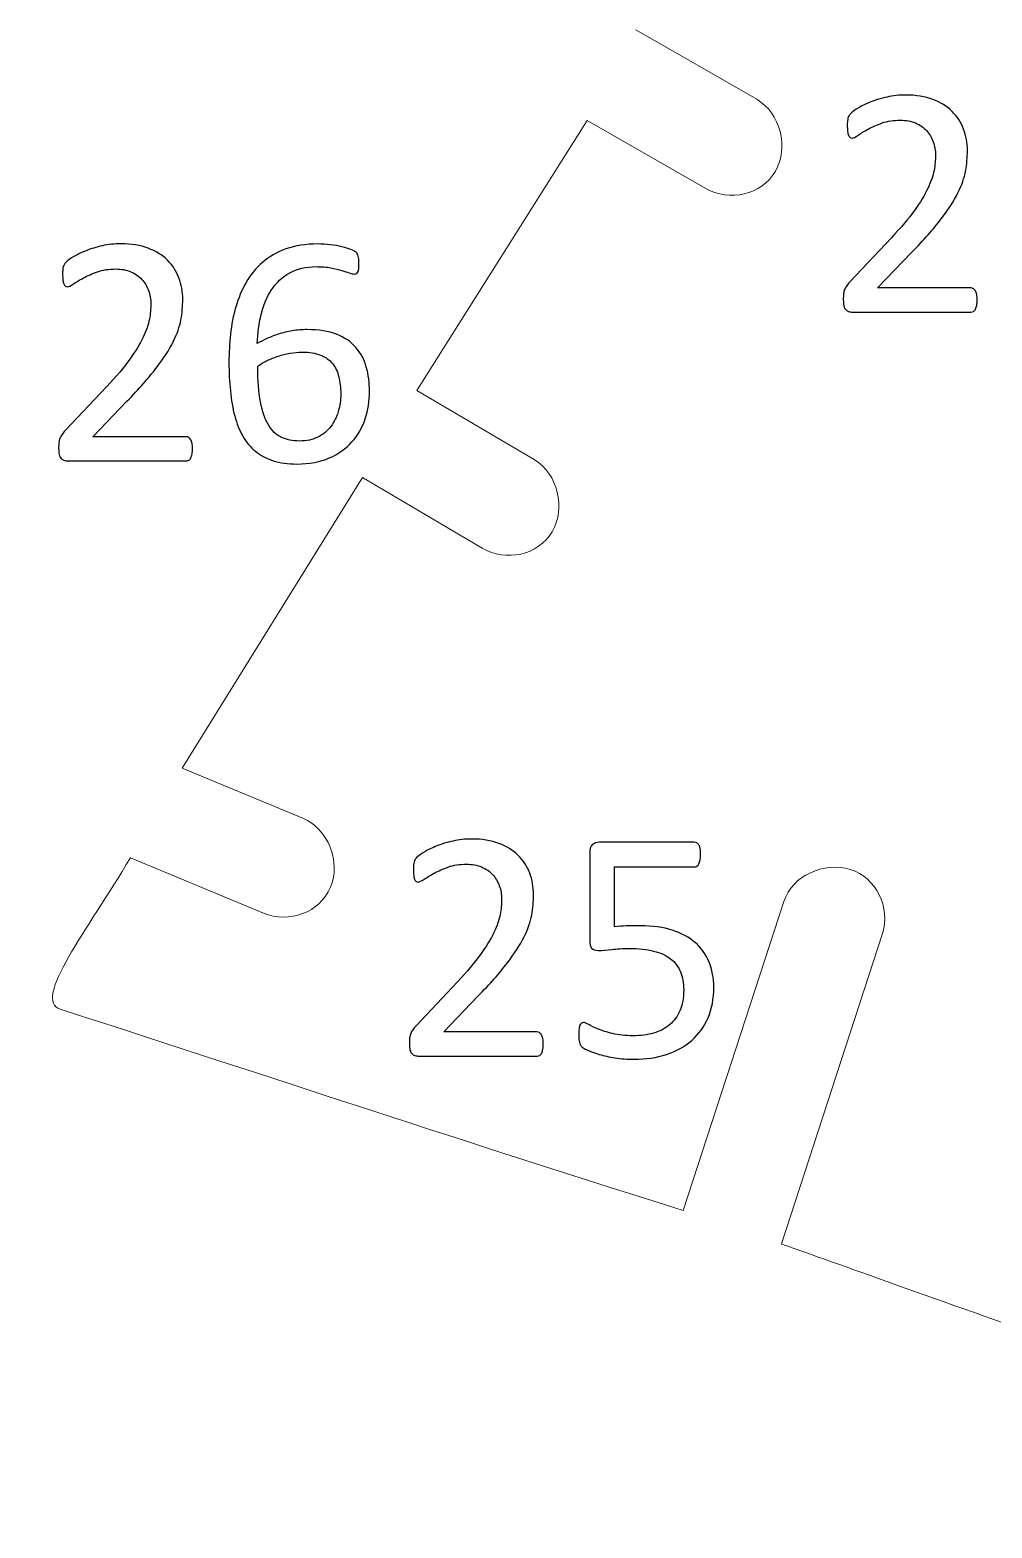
# Model space of a CAD drawing. Header units: inches. Extents: x -2.74 to 3.04, y -4.95 to 0.91.
# Drawn here: x 1.764 to 2.238, y -2.242 to -1.504 of the extents above; entities that cross this region are included whole.
import ezdxf

# ---------------------------------------------------------------- set-up
doc = ezdxf.new("R2010")
doc.units = ezdxf.units.IN
doc.header["$MEASUREMENT"] = 0
doc.layers.add('Layer 1', color=7, linetype='Continuous')

msp = doc.modelspace()

# ---------------------------------------------------------------- linework, layer by layer
at = {"layer": 'Layer 1', "color": 1, "lineweight": 9}
for points, knots in [([(1.68601, 0.52386), (1.69039, 0.52131), (1.69692, 0.51811), (1.70112, 0.51678), (1.70112, 0.51678), (1.74962, 0.50134), (1.82378, 0.53425), (1.92358, 0.6155), (1.92358, 0.6155), (2.02339, 0.69674), (2.10128, 0.72847), (2.15724, 0.71066), (2.15724, 0.71066), (2.18336, 0.70235), (2.21093, 0.65661), (2.23994, 0.57342), (2.23994, 0.57342), (2.26894, 0.49023), (2.2787, 0.43371), (2.2692, 0.40386), (2.2692, 0.40386), (2.25852, 0.37028), (2.21722, 0.35671), (2.14531, 0.36315), (2.14531, 0.36315), (1.983, 0.36958), (1.89074, 0.37017), (1.86852, 0.36491), (1.86852, 0.36491), (1.76711, 0.35608), (1.68528, 0.31843), (1.62304, 0.25194), (1.62304, 0.25194), (1.611, 0.227), (1.59285, 0.1958), (1.56861, 0.15831), (1.56861, 0.15831), (1.52179, 0.14033), (1.49483, 0.12015), (1.4877, 0.09776), (1.4877, 0.09776), (1.48058, 0.07537), (1.48707, 0.05379), (1.50717, 0.03302), (1.50717, 0.03302), (1.52728, 0.01224), (1.53554, -0.00374), (1.53198, -0.01493), (1.53198, -0.01493), (1.5213, -0.04852), (1.49752, -0.09745), (1.46063, -0.16173), (1.46063, -0.16173), (1.42375, -0.22601), (1.39937, -0.27681), (1.3875, -0.31413), (1.3875, -0.31413), (1.36851, -0.37382), (1.36152, -0.4507), (1.36653, -0.54474), (1.36653, -0.54474), (1.37154, -0.63878), (1.37345, -0.68767), (1.37226, -0.6914), (1.37226, -0.6914), (1.36752, -0.70633), (1.35065, -0.7174), (1.32164, -0.7246), (1.32164, -0.7246), (1.29264, -0.73181), (1.27517, -0.74476), (1.26924, -0.76341), (1.26924, -0.76341), (1.26212, -0.7858), (1.27306, -0.81598), (1.30206, -0.85397), (1.30206, -0.85397), (1.15994, -0.9649), (1.06278, -1.10245), (1.01055, -1.26663), (1.01055, -1.26663), (1.00699, -1.27782), (0.9938, -1.28699), (0.97098, -1.29411), (0.97098, -1.29411), (0.94818, -1.30124), (0.93262, -1.31786), (0.92431, -1.34398), (0.92431, -1.34398), (0.92075, -1.35517), (0.92435, -1.36967), (0.93513, -1.38748), (0.93513, -1.38748), (0.9459, -1.40529), (0.9495, -1.41979), (0.94594, -1.43098), (0.94594, -1.43098), (0.94594, -1.43098), (0.89634, -1.47067), (0.89634, -1.47067), (0.89634, -1.47067), (0.89023, -1.47695), (0.88154, -1.49781), (0.87027, -1.53325), (0.87027, -1.53325), (0.85899, -1.5687), (0.78619, -1.56506), (0.65186, -1.52233), (0.65186, -1.52233), (0.61828, -1.51165), (0.60446, -1.49698), (0.61039, -1.47832), (0.61039, -1.47832), (0.62514, -1.47069), (0.66619, -1.43855), (0.73351, -1.3819), (0.73351, -1.3819), (0.80084, -1.32524), (0.83569, -1.29319), (0.83806, -1.28572), (0.83806, -1.28572), (0.84163, -1.27453), (0.83585, -1.26037), (0.82076, -1.24324), (0.82076, -1.24324), (0.80567, -1.22611), (0.8005, -1.21009), (0.80524, -1.19516), (0.80524, -1.19516), (0.92972, -1.06219), (1.01629, -0.9192), (1.06495, -0.76622), (1.06495, -0.76622), (1.11041, -0.73959), (1.13372, -0.72441), (1.13491, -0.72067), (1.13491, -0.72067), (1.13966, -0.70575), (1.13321, -0.68726), (1.11557, -0.66522), (1.11557, -0.66522), (1.09793, -0.64317), (1.09148, -0.62469), (1.09624, -0.60976), (1.09624, -0.60976), (1.1393, -0.50019), (1.16084, -0.44541), (1.16084, -0.44541), (1.16084, -0.44541), (1.18695, -0.36332), (1.19674, -0.26474), (1.1902, -0.14967), (1.1902, -0.14967), (1.18366, -0.03459), (1.1792, 0.01921), (1.17683, 0.01175), (1.17683, 0.01175), (1.18039, 0.02294), (1.19231, 0.03456), (1.21257, 0.0466), (1.21257, 0.0466), (1.23284, 0.05865), (1.24475, 0.07026), (1.24831, 0.08146), (1.24831, 0.08146), (1.25899, 0.11504), (1.22889, 0.14311), (1.15799, 0.16566), (1.15799, 0.16566), (1.16223, 0.21773), (1.17504, 0.27735), (1.19639, 0.3445), (1.19639, 0.3445), (1.21894, 0.4154), (1.23391, 0.45276), (1.24129, 0.45657), (1.24129, 0.45657), (1.24867, 0.46039), (1.28407, 0.45221), (1.3475, 0.43204), (1.3475, 0.43204), (1.37735, 0.42254), (1.39821, 0.43644), (1.41008, 0.47376), (1.41008, 0.47376), (1.41365, 0.48495), (1.41123, 0.50319), (1.40283, 0.52846), (1.40283, 0.52846), (1.39443, 0.55372), (1.39261, 0.57383), (1.39736, 0.58875), (1.39736, 0.58875), (1.40329, 0.60741), (1.42063, 0.62962), (1.44938, 0.6554), (1.44938, 0.6554), (1.47812, 0.68119), (1.49996, 0.6917), (1.51489, 0.68695), (1.51489, 0.68695), (1.53208, 0.68148), (1.57708, 0.6386), (1.6479, 0.5602)], [0, 0, 0, 0, 0.019608, 0.019608, 0.019608, 0.019608, 0.039216, 0.039216, 0.039216, 0.039216, 0.058824, 0.058824, 0.058824, 0.058824, 0.078431, 0.078431, 0.078431, 0.078431, 0.098039, 0.098039, 0.098039, 0.098039, 0.117647, 0.117647, 0.117647, 0.117647, 0.137255, 0.137255, 0.137255, 0.137255, 0.156863, 0.156863, 0.156863, 0.156863, 0.176471, 0.176471, 0.176471, 0.176471, 0.196078, 0.196078, 0.196078, 0.196078, 0.215686, 0.215686, 0.215686, 0.215686, 0.235294, 0.235294, 0.235294, 0.235294, 0.254902, 0.254902, 0.254902, 0.254902, 0.27451, 0.27451, 0.27451, 0.27451, 0.294118, 0.294118, 0.294118, 0.294118, 0.313725, 0.313725, 0.313725, 0.313725, 0.333333, 0.333333, 0.333333, 0.333333, 0.352941, 0.352941, 0.352941, 0.352941, 0.372549, 0.372549, 0.372549, 0.372549, 0.392157, 0.392157, 0.392157, 0.392157, 0.411765, 0.411765, 0.411765, 0.411765, 0.431373, 0.431373, 0.431373, 0.431373, 0.45098, 0.45098, 0.45098, 0.45098, 0.470588, 0.470588, 0.470588, 0.470588, 0.490196, 0.490196, 0.490196, 0.490196, 0.509804, 0.509804, 0.509804, 0.509804, 0.529412, 0.529412, 0.529412, 0.529412, 0.54902, 0.54902, 0.54902, 0.54902, 0.568627, 0.568627, 0.568627, 0.568627, 0.588235, 0.588235, 0.588235, 0.588235, 0.607843, 0.607843, 0.607843, 0.607843, 0.627451, 0.627451, 0.627451, 0.627451, 0.647059, 0.647059, 0.647059, 0.647059, 0.666667, 0.666667, 0.666667, 0.666667, 0.686275, 0.686275, 0.686275, 0.686275, 0.705882, 0.705882, 0.705882, 0.705882, 0.72549, 0.72549, 0.72549, 0.72549, 0.745098, 0.745098, 0.745098, 0.745098, 0.764706, 0.764706, 0.764706, 0.764706, 0.784314, 0.784314, 0.784314, 0.784314, 0.803922, 0.803922, 0.803922, 0.803922, 0.823529, 0.823529, 0.823529, 0.823529, 0.843137, 0.843137, 0.843137, 0.843137, 0.862745, 0.862745, 0.862745, 0.862745, 0.882353, 0.882353, 0.882353, 0.882353, 0.901961, 0.901961, 0.901961, 0.901961, 0.921569, 0.921569, 0.921569, 0.921569, 0.941176, 0.941176, 0.941176, 0.941176, 0.960784, 0.960784, 0.960784, 0.960784, 0.980392, 0.980392, 0.980392, 0.980392, 1, 1, 1, 1]), ([(2.03816, -1.54868), (2.03816, -1.54868), (2.09657, -1.58211), (2.09657, -1.58211), (2.09657, -1.58211), (2.10823, -1.58887), (2.12408, -1.58539), (2.13084, -1.57372), (2.13084, -1.57372), (2.13759, -1.56205), (2.13332, -1.545), (2.12165, -1.53825), (2.12165, -1.53825), (2.12165, -1.53825), (2.06205, -1.50413), (2.06205, -1.50413)], [0, 0, 0, 0, 0.25, 0.25, 0.25, 0.25, 0.5, 0.5, 0.5, 0.5, 0.75, 0.75, 0.75, 0.75, 1, 1, 1, 1]), ([(1.92748, -1.72441), (1.92748, -1.72441), (1.98652, -1.75919), (1.98652, -1.75919), (1.98652, -1.75919), (1.99811, -1.76609), (2.014, -1.7628), (2.0209, -1.75121), (2.0209, -1.75121), (2.0278, -1.73963), (2.02372, -1.72253), (2.01214, -1.71563), (2.01214, -1.71563), (2.01214, -1.71563), (1.95435, -1.68159), (1.95435, -1.68159)], [0, 0, 0, 0, 0.25, 0.25, 0.25, 0.25, 0.5, 0.5, 0.5, 0.5, 0.75, 0.75, 0.75, 0.75, 1, 1, 1, 1]), ([(2.13382, -2.10181), (2.13382, -2.10181), (2.1927, -2.12273), (2.24257, -2.14051), (2.24257, -2.14051), (2.29994, -2.16096), (2.33451, -2.18357), (2.34625, -2.20833), (2.34625, -2.20833), (2.35297, -2.22248), (2.35824, -2.24274), (2.36207, -2.26909), (2.36207, -2.26909), (2.3659, -2.29544), (2.37033, -2.31393), (2.37537, -2.32454), (2.37537, -2.32454), (2.39215, -2.35991), (2.41469, -2.37089), (2.443, -2.35746), (2.443, -2.35746), (2.45715, -2.35074), (2.46822, -2.32383), (2.47619, -2.2767), (2.47619, -2.2767), (2.48622, -2.21561), (2.49216, -2.18246), (2.49402, -2.17724), (2.49402, -2.17724), (2.54296, -2.09769), (2.59189, -2.01814), (2.64083, -1.93858), (2.64083, -1.93858), (2.7134, -1.81748), (2.74306, -1.73841), (2.72982, -1.70135)], [0, 0, 0, 0, 0.111111, 0.111111, 0.111111, 0.111111, 0.222222, 0.222222, 0.222222, 0.222222, 0.333333, 0.333333, 0.333333, 0.333333, 0.444444, 0.444444, 0.444444, 0.444444, 0.555556, 0.555556, 0.555556, 0.555556, 0.666667, 0.666667, 0.666667, 0.666667, 0.777778, 0.777778, 0.777778, 0.777778, 0.888889, 0.888889, 0.888889, 0.888889, 1, 1, 1, 1]), ([(1.81321, -1.91172), (1.81321, -1.91172), (1.87884, -1.93891), (1.87884, -1.93891), (1.87884, -1.93891), (1.89128, -1.94413), (1.90655, -1.93866), (1.91178, -1.92623), (1.91178, -1.92623), (1.91699, -1.9138), (1.91059, -1.89743), (1.89815, -1.89221), (1.89815, -1.89221), (1.89815, -1.89221), (1.8388, -1.86763), (1.8388, -1.86763)], [0, 0, 0, 0, 0.25, 0.25, 0.25, 0.25, 0.5, 0.5, 0.5, 0.5, 0.75, 0.75, 0.75, 0.75, 1, 1, 1, 1]), ([(1.81321, -1.91172), (1.79215, -1.94722), (1.76458, -1.98174), (1.77872, -1.98629), (1.77872, -1.98629), (1.89638, -2.02416), (1.95041, -2.04264), (2.08552, -2.08541)], [0, 0, 0, 0, 0.5, 0.5, 0.5, 0.5, 1, 1, 1, 1]), ([(2.13381, -2.10181), (2.13381, -2.10181), (2.18357, -1.94901), (2.18357, -1.94901), (2.18357, -1.94901), (2.18756, -1.93613), (2.18063, -1.92145), (2.16775, -1.91747), (2.16775, -1.91747), (2.15487, -1.91348), (2.13906, -1.92033), (2.13507, -1.93321), (2.13507, -1.93321), (2.13507, -1.93321), (2.08552, -2.08541), (2.08552, -2.08541)], [0, 0, 0, 0, 0.25, 0.25, 0.25, 0.25, 0.5, 0.5, 0.5, 0.5, 0.75, 0.75, 0.75, 0.75, 1, 1, 1, 1])]:
    msp.add_open_spline(points, degree=3, knots=knots, dxfattribs=at)
at = {"layer": 'Layer 1'}
for points, knots in [([(2.23022, -1.637), (2.23022, -1.63798), (2.23017, -1.63887), (2.23003, -1.63961), (2.23003, -1.63961), (2.22989, -1.64037), (2.22969, -1.641), (2.22944, -1.64153), (2.22944, -1.64153), (2.22919, -1.64203), (2.22889, -1.64242), (2.22847, -1.64267), (2.22847, -1.64267), (2.22806, -1.64292), (2.22761, -1.64303), (2.22714, -1.64303), (2.22714, -1.64303), (2.22714, -1.64303), (2.16894, -1.64303), (2.16894, -1.64303), (2.16894, -1.64303), (2.16819, -1.64303), (2.16753, -1.64295), (2.16694, -1.64275), (2.16694, -1.64275), (2.16639, -1.64256), (2.16589, -1.64225), (2.16547, -1.64181), (2.16547, -1.64181), (2.16508, -1.64137), (2.16478, -1.64075), (2.16458, -1.63995), (2.16458, -1.63995), (2.16439, -1.63911), (2.16431, -1.63811), (2.16431, -1.63692), (2.16431, -1.63692), (2.16431, -1.63584), (2.16433, -1.63489), (2.16442, -1.63409), (2.16442, -1.63409), (2.1645, -1.63325), (2.16469, -1.63256), (2.16494, -1.63192), (2.16494, -1.63192), (2.16522, -1.63131), (2.16556, -1.63067), (2.16597, -1.63006), (2.16597, -1.63006), (2.16639, -1.62942), (2.16692, -1.62875), (2.16756, -1.62806), (2.16756, -1.62806), (2.16756, -1.62806), (2.188, -1.60642), (2.188, -1.60642), (2.188, -1.60642), (2.19269, -1.60142), (2.1965, -1.59695), (2.19933, -1.59298), (2.19933, -1.59298), (2.20219, -1.58903), (2.20439, -1.58542), (2.20594, -1.58217), (2.20594, -1.58217), (2.20747, -1.57889), (2.2085, -1.57595), (2.20897, -1.57328), (2.20897, -1.57328), (2.20947, -1.57064), (2.20972, -1.56814), (2.20972, -1.56581), (2.20972, -1.56581), (2.20972, -1.56348), (2.20933, -1.56126), (2.20858, -1.55917), (2.20858, -1.55917), (2.2078, -1.55709), (2.20672, -1.55526), (2.20528, -1.55367), (2.20528, -1.55367), (2.20383, -1.55211), (2.20203, -1.55087), (2.19986, -1.54992), (2.19986, -1.54992), (2.19769, -1.549), (2.19519, -1.54856), (2.19239, -1.54856), (2.19239, -1.54856), (2.18908, -1.54856), (2.18611, -1.549), (2.18347, -1.54992), (2.18347, -1.54992), (2.18083, -1.55087), (2.17853, -1.55187), (2.17656, -1.55295), (2.17656, -1.55295), (2.17458, -1.55403), (2.17292, -1.55503), (2.17158, -1.55595), (2.17158, -1.55595), (2.17025, -1.55687), (2.16928, -1.55734), (2.16861, -1.55734), (2.16861, -1.55734), (2.16825, -1.55734), (2.16789, -1.55723), (2.16761, -1.557), (2.16761, -1.557), (2.16731, -1.55678), (2.16706, -1.55645), (2.16686, -1.55595), (2.16686, -1.55595), (2.16667, -1.55548), (2.16653, -1.55481), (2.16642, -1.554), (2.16642, -1.554), (2.16631, -1.5532), (2.16625, -1.5522), (2.16625, -1.55106), (2.16625, -1.55106), (2.16625, -1.55026), (2.16628, -1.54956), (2.16633, -1.54895), (2.16633, -1.54895), (2.16639, -1.54837), (2.1665, -1.54784), (2.16661, -1.54742), (2.16661, -1.54742), (2.16675, -1.54698), (2.16694, -1.54656), (2.16717, -1.5462), (2.16717, -1.5462), (2.16736, -1.54581), (2.16781, -1.54534), (2.16844, -1.54476), (2.16844, -1.54476), (2.16911, -1.5442), (2.17022, -1.54342), (2.17183, -1.54245), (2.17183, -1.54245), (2.17344, -1.54148), (2.17544, -1.5405), (2.17786, -1.53956), (2.17786, -1.53956), (2.18028, -1.53861), (2.18292, -1.53781), (2.18583, -1.53714), (2.18583, -1.53714), (2.18872, -1.5365), (2.19178, -1.53617), (2.19497, -1.53617), (2.19497, -1.53617), (2.20008, -1.53617), (2.20456, -1.53689), (2.20836, -1.53834), (2.20836, -1.53834), (2.21219, -1.53978), (2.21536, -1.54176), (2.21789, -1.54423), (2.21789, -1.54423), (2.22042, -1.54673), (2.2223, -1.54964), (2.22356, -1.55295), (2.22356, -1.55295), (2.2248, -1.55626), (2.22542, -1.55978), (2.22542, -1.56353), (2.22542, -1.56353), (2.22542, -1.56689), (2.22511, -1.57023), (2.22453, -1.57359), (2.22453, -1.57359), (2.22392, -1.57692), (2.22267, -1.58053), (2.22075, -1.58439), (2.22075, -1.58439), (2.2188, -1.58828), (2.21603, -1.59259), (2.21239, -1.59734), (2.21239, -1.59734), (2.20878, -1.60209), (2.20394, -1.60756), (2.19792, -1.61372), (2.19792, -1.61372), (2.19792, -1.61372), (2.18122, -1.63114), (2.18122, -1.63114), (2.18122, -1.63114), (2.18122, -1.63114), (2.22706, -1.63114), (2.22706, -1.63114), (2.22706, -1.63114), (2.22747, -1.63114), (2.22792, -1.63128), (2.2283, -1.6315), (2.2283, -1.6315), (2.22872, -1.63175), (2.22908, -1.63211), (2.22936, -1.63261), (2.22936, -1.63261), (2.22967, -1.63311), (2.22989, -1.63372), (2.23003, -1.63445), (2.23003, -1.63445), (2.23017, -1.63517), (2.23022, -1.63603), (2.23022, -1.637)], [0, 0, 0, 0, 0.019231, 0.019231, 0.019231, 0.019231, 0.038462, 0.038462, 0.038462, 0.038462, 0.057692, 0.057692, 0.057692, 0.057692, 0.076923, 0.076923, 0.076923, 0.076923, 0.096154, 0.096154, 0.096154, 0.096154, 0.115385, 0.115385, 0.115385, 0.115385, 0.134615, 0.134615, 0.134615, 0.134615, 0.153846, 0.153846, 0.153846, 0.153846, 0.173077, 0.173077, 0.173077, 0.173077, 0.192308, 0.192308, 0.192308, 0.192308, 0.211538, 0.211538, 0.211538, 0.211538, 0.230769, 0.230769, 0.230769, 0.230769, 0.25, 0.25, 0.25, 0.25, 0.269231, 0.269231, 0.269231, 0.269231, 0.288462, 0.288462, 0.288462, 0.288462, 0.307692, 0.307692, 0.307692, 0.307692, 0.326923, 0.326923, 0.326923, 0.326923, 0.346154, 0.346154, 0.346154, 0.346154, 0.365385, 0.365385, 0.365385, 0.365385, 0.384615, 0.384615, 0.384615, 0.384615, 0.403846, 0.403846, 0.403846, 0.403846, 0.423077, 0.423077, 0.423077, 0.423077, 0.442308, 0.442308, 0.442308, 0.442308, 0.461538, 0.461538, 0.461538, 0.461538, 0.480769, 0.480769, 0.480769, 0.480769, 0.5, 0.5, 0.5, 0.5, 0.519231, 0.519231, 0.519231, 0.519231, 0.538462, 0.538462, 0.538462, 0.538462, 0.557692, 0.557692, 0.557692, 0.557692, 0.576923, 0.576923, 0.576923, 0.576923, 0.596154, 0.596154, 0.596154, 0.596154, 0.615385, 0.615385, 0.615385, 0.615385, 0.634615, 0.634615, 0.634615, 0.634615, 0.653846, 0.653846, 0.653846, 0.653846, 0.673077, 0.673077, 0.673077, 0.673077, 0.692308, 0.692308, 0.692308, 0.692308, 0.711538, 0.711538, 0.711538, 0.711538, 0.730769, 0.730769, 0.730769, 0.730769, 0.75, 0.75, 0.75, 0.75, 0.769231, 0.769231, 0.769231, 0.769231, 0.788462, 0.788462, 0.788462, 0.788462, 0.807692, 0.807692, 0.807692, 0.807692, 0.826923, 0.826923, 0.826923, 0.826923, 0.846154, 0.846154, 0.846154, 0.846154, 0.865385, 0.865385, 0.865385, 0.865385, 0.884615, 0.884615, 0.884615, 0.884615, 0.903846, 0.903846, 0.903846, 0.903846, 0.923077, 0.923077, 0.923077, 0.923077, 0.942308, 0.942308, 0.942308, 0.942308, 0.961538, 0.961538, 0.961538, 0.961538, 0.980769, 0.980769, 0.980769, 0.980769, 1, 1, 1, 1]), ([(1.8438, -1.71024), (1.8438, -1.71121), (1.84374, -1.7121), (1.84361, -1.71285), (1.84361, -1.71285), (1.84347, -1.7136), (1.84327, -1.71424), (1.84302, -1.71477), (1.84302, -1.71477), (1.84277, -1.71527), (1.84247, -1.71566), (1.84205, -1.71591), (1.84205, -1.71591), (1.84163, -1.71616), (1.84119, -1.71627), (1.84072, -1.71627), (1.84072, -1.71627), (1.84072, -1.71627), (1.78252, -1.71627), (1.78252, -1.71627), (1.78252, -1.71627), (1.78177, -1.71627), (1.78111, -1.71619), (1.78052, -1.71599), (1.78052, -1.71599), (1.77997, -1.7158), (1.77947, -1.71549), (1.77905, -1.71505), (1.77905, -1.71505), (1.77866, -1.7146), (1.77835, -1.71399), (1.77816, -1.71319), (1.77816, -1.71319), (1.77797, -1.71235), (1.77789, -1.71135), (1.77789, -1.71016), (1.77789, -1.71016), (1.77789, -1.70907), (1.77791, -1.70813), (1.778, -1.70732), (1.778, -1.70732), (1.77808, -1.70649), (1.77827, -1.7058), (1.77852, -1.70516), (1.77852, -1.70516), (1.7788, -1.70455), (1.77913, -1.70391), (1.77955, -1.7033), (1.77955, -1.7033), (1.77997, -1.70266), (1.7805, -1.70199), (1.78113, -1.7013), (1.78113, -1.7013), (1.78113, -1.7013), (1.80158, -1.67966), (1.80158, -1.67966), (1.80158, -1.67966), (1.80627, -1.67466), (1.81008, -1.67019), (1.81291, -1.66621), (1.81291, -1.66621), (1.81577, -1.66227), (1.81797, -1.65866), (1.81952, -1.65541), (1.81952, -1.65541), (1.82105, -1.65213), (1.82208, -1.64919), (1.82255, -1.64652), (1.82255, -1.64652), (1.82305, -1.64388), (1.8233, -1.64138), (1.8233, -1.63905), (1.8233, -1.63905), (1.8233, -1.63671), (1.82291, -1.63449), (1.82216, -1.63241), (1.82216, -1.63241), (1.82138, -1.63032), (1.8203, -1.62849), (1.81885, -1.62691), (1.81885, -1.62691), (1.81741, -1.62535), (1.81561, -1.6241), (1.81344, -1.62316), (1.81344, -1.62316), (1.81127, -1.62224), (1.80877, -1.6218), (1.80597, -1.6218), (1.80597, -1.6218), (1.80266, -1.6218), (1.79969, -1.62224), (1.79705, -1.62316), (1.79705, -1.62316), (1.79441, -1.6241), (1.79211, -1.6251), (1.79013, -1.62619), (1.79013, -1.62619), (1.78816, -1.62727), (1.7865, -1.62827), (1.78516, -1.62919), (1.78516, -1.62919), (1.78383, -1.6301), (1.78285, -1.63057), (1.78219, -1.63057), (1.78219, -1.63057), (1.78183, -1.63057), (1.78147, -1.63046), (1.78119, -1.63024), (1.78119, -1.63024), (1.78089, -1.63002), (1.78063, -1.62969), (1.78044, -1.62919), (1.78044, -1.62919), (1.78024, -1.62871), (1.78011, -1.62805), (1.78, -1.62724), (1.78, -1.62724), (1.77989, -1.62644), (1.77983, -1.62544), (1.77983, -1.6243), (1.77983, -1.6243), (1.77983, -1.62349), (1.77985, -1.6228), (1.77991, -1.62219), (1.77991, -1.62219), (1.77997, -1.6216), (1.78008, -1.62107), (1.78019, -1.62066), (1.78019, -1.62066), (1.78033, -1.62021), (1.78052, -1.6198), (1.78074, -1.61944), (1.78074, -1.61944), (1.78094, -1.61905), (1.78139, -1.61857), (1.78202, -1.61799), (1.78202, -1.61799), (1.78269, -1.61744), (1.7838, -1.61666), (1.78541, -1.61569), (1.78541, -1.61569), (1.78702, -1.61471), (1.78902, -1.61374), (1.79144, -1.6128), (1.79144, -1.6128), (1.79385, -1.61185), (1.7965, -1.61105), (1.79941, -1.61038), (1.79941, -1.61038), (1.8023, -1.60974), (1.80535, -1.60941), (1.80855, -1.60941), (1.80855, -1.60941), (1.81366, -1.60941), (1.81813, -1.61013), (1.82194, -1.61157), (1.82194, -1.61157), (1.82577, -1.61302), (1.82894, -1.61499), (1.83147, -1.61746), (1.83147, -1.61746), (1.834, -1.61996), (1.83588, -1.62288), (1.83713, -1.62619), (1.83713, -1.62619), (1.83838, -1.62949), (1.839, -1.63302), (1.839, -1.63677), (1.839, -1.63677), (1.839, -1.64013), (1.83869, -1.64346), (1.83811, -1.64682), (1.83811, -1.64682), (1.8375, -1.65016), (1.83624, -1.65377), (1.83433, -1.65763), (1.83433, -1.65763), (1.83238, -1.66152), (1.82961, -1.66582), (1.82597, -1.67057), (1.82597, -1.67057), (1.82235, -1.67532), (1.81752, -1.6808), (1.8115, -1.68696), (1.8115, -1.68696), (1.8115, -1.68696), (1.7948, -1.70438), (1.7948, -1.70438), (1.7948, -1.70438), (1.7948, -1.70438), (1.84063, -1.70438), (1.84063, -1.70438), (1.84063, -1.70438), (1.84105, -1.70438), (1.8415, -1.70452), (1.84188, -1.70474), (1.84188, -1.70474), (1.8423, -1.70499), (1.84266, -1.70535), (1.84294, -1.70585), (1.84294, -1.70585), (1.84324, -1.70635), (1.84347, -1.70696), (1.84361, -1.70769), (1.84361, -1.70769), (1.84374, -1.70841), (1.8438, -1.70927), (1.8438, -1.71024)], [0, 0, 0, 0, 0.019231, 0.019231, 0.019231, 0.019231, 0.038462, 0.038462, 0.038462, 0.038462, 0.057692, 0.057692, 0.057692, 0.057692, 0.076923, 0.076923, 0.076923, 0.076923, 0.096154, 0.096154, 0.096154, 0.096154, 0.115385, 0.115385, 0.115385, 0.115385, 0.134615, 0.134615, 0.134615, 0.134615, 0.153846, 0.153846, 0.153846, 0.153846, 0.173077, 0.173077, 0.173077, 0.173077, 0.192308, 0.192308, 0.192308, 0.192308, 0.211538, 0.211538, 0.211538, 0.211538, 0.230769, 0.230769, 0.230769, 0.230769, 0.25, 0.25, 0.25, 0.25, 0.269231, 0.269231, 0.269231, 0.269231, 0.288462, 0.288462, 0.288462, 0.288462, 0.307692, 0.307692, 0.307692, 0.307692, 0.326923, 0.326923, 0.326923, 0.326923, 0.346154, 0.346154, 0.346154, 0.346154, 0.365385, 0.365385, 0.365385, 0.365385, 0.384615, 0.384615, 0.384615, 0.384615, 0.403846, 0.403846, 0.403846, 0.403846, 0.423077, 0.423077, 0.423077, 0.423077, 0.442308, 0.442308, 0.442308, 0.442308, 0.461538, 0.461538, 0.461538, 0.461538, 0.480769, 0.480769, 0.480769, 0.480769, 0.5, 0.5, 0.5, 0.5, 0.519231, 0.519231, 0.519231, 0.519231, 0.538462, 0.538462, 0.538462, 0.538462, 0.557692, 0.557692, 0.557692, 0.557692, 0.576923, 0.576923, 0.576923, 0.576923, 0.596154, 0.596154, 0.596154, 0.596154, 0.615385, 0.615385, 0.615385, 0.615385, 0.634615, 0.634615, 0.634615, 0.634615, 0.653846, 0.653846, 0.653846, 0.653846, 0.673077, 0.673077, 0.673077, 0.673077, 0.692308, 0.692308, 0.692308, 0.692308, 0.711538, 0.711538, 0.711538, 0.711538, 0.730769, 0.730769, 0.730769, 0.730769, 0.75, 0.75, 0.75, 0.75, 0.769231, 0.769231, 0.769231, 0.769231, 0.788462, 0.788462, 0.788462, 0.788462, 0.807692, 0.807692, 0.807692, 0.807692, 0.826923, 0.826923, 0.826923, 0.826923, 0.846154, 0.846154, 0.846154, 0.846154, 0.865385, 0.865385, 0.865385, 0.865385, 0.884615, 0.884615, 0.884615, 0.884615, 0.903846, 0.903846, 0.903846, 0.903846, 0.923077, 0.923077, 0.923077, 0.923077, 0.942308, 0.942308, 0.942308, 0.942308, 0.961538, 0.961538, 0.961538, 0.961538, 0.980769, 0.980769, 0.980769, 0.980769, 1, 1, 1, 1]), ([(1.93097, -1.68216), (1.93097, -1.68677), (1.93024, -1.69124), (1.92885, -1.69555), (1.92885, -1.69555), (1.92744, -1.69988), (1.92527, -1.70366), (1.92233, -1.70696), (1.92233, -1.70696), (1.91941, -1.71024), (1.91569, -1.71285), (1.91119, -1.71485), (1.91119, -1.71485), (1.90669, -1.71682), (1.90135, -1.71782), (1.89524, -1.71782), (1.89524, -1.71782), (1.89083, -1.71782), (1.88697, -1.71727), (1.88361, -1.71619), (1.88361, -1.71619), (1.88024, -1.7151), (1.8773, -1.71355), (1.8748, -1.71155), (1.8748, -1.71155), (1.8723, -1.70955), (1.87024, -1.70707), (1.86858, -1.70413), (1.86858, -1.70413), (1.86694, -1.70121), (1.86561, -1.69788), (1.86461, -1.69413), (1.86461, -1.69413), (1.86358, -1.69038), (1.86289, -1.6863), (1.86244, -1.68185), (1.86244, -1.68185), (1.862, -1.67741), (1.86177, -1.67263), (1.86177, -1.66752), (1.86177, -1.66752), (1.86177, -1.66302), (1.86202, -1.65846), (1.86252, -1.65385), (1.86252, -1.65385), (1.863, -1.64924), (1.86389, -1.6448), (1.86513, -1.64049), (1.86513, -1.64049), (1.86639, -1.63621), (1.86808, -1.63219), (1.87022, -1.62841), (1.87022, -1.62841), (1.87236, -1.62466), (1.87505, -1.62135), (1.87827, -1.61857), (1.87827, -1.61857), (1.8815, -1.61577), (1.88535, -1.61357), (1.88985, -1.61194), (1.88985, -1.61194), (1.89435, -1.61032), (1.89961, -1.60949), (1.90558, -1.60949), (1.90558, -1.60949), (1.90758, -1.60949), (1.90961, -1.60963), (1.91166, -1.60985), (1.91166, -1.60985), (1.91374, -1.6101), (1.91563, -1.61044), (1.91735, -1.61085), (1.91735, -1.61085), (1.91911, -1.61124), (1.92058, -1.61169), (1.92177, -1.61219), (1.92177, -1.61219), (1.92297, -1.61269), (1.92374, -1.61307), (1.92413, -1.61335), (1.92413, -1.61335), (1.9245, -1.61366), (1.9248, -1.61399), (1.92497, -1.61435), (1.92497, -1.61435), (1.92516, -1.61469), (1.92533, -1.61507), (1.92544, -1.61549), (1.92544, -1.61549), (1.92552, -1.61588), (1.92561, -1.61635), (1.92566, -1.61685), (1.92566, -1.61685), (1.92572, -1.61738), (1.92574, -1.61802), (1.92574, -1.61877), (1.92574, -1.61877), (1.92574, -1.61974), (1.92574, -1.6206), (1.92572, -1.6213), (1.92572, -1.6213), (1.92569, -1.62199), (1.92558, -1.62257), (1.92538, -1.62302), (1.92538, -1.62302), (1.92519, -1.62344), (1.92494, -1.62377), (1.92466, -1.62399), (1.92466, -1.62399), (1.92435, -1.62421), (1.92397, -1.6243), (1.92347, -1.6243), (1.92347, -1.6243), (1.92288, -1.6243), (1.92205, -1.62413), (1.92102, -1.62374), (1.92102, -1.62374), (1.92, -1.62335), (1.91874, -1.62294), (1.9173, -1.62249), (1.9173, -1.62249), (1.91583, -1.62202), (1.91405, -1.6216), (1.91197, -1.62121), (1.91197, -1.62121), (1.90985, -1.62082), (1.90744, -1.62066), (1.90466, -1.62066), (1.90466, -1.62066), (1.89963, -1.62066), (1.8953, -1.62169), (1.89166, -1.62374), (1.89166, -1.62374), (1.88802, -1.6258), (1.88505, -1.62857), (1.88274, -1.63205), (1.88274, -1.63205), (1.88044, -1.63552), (1.87872, -1.63955), (1.87761, -1.64413), (1.87761, -1.64413), (1.8765, -1.64871), (1.87586, -1.65349), (1.87569, -1.65849), (1.87569, -1.65849), (1.87711, -1.65769), (1.87869, -1.65685), (1.88047, -1.65605), (1.88047, -1.65605), (1.88222, -1.65524), (1.88416, -1.65449), (1.88624, -1.65385), (1.88624, -1.65385), (1.88833, -1.65319), (1.89055, -1.65266), (1.89289, -1.65227), (1.89289, -1.65227), (1.89522, -1.65185), (1.89769, -1.65166), (1.90035, -1.65166), (1.90035, -1.65166), (1.90605, -1.65166), (1.91085, -1.65243), (1.91477, -1.65396), (1.91477, -1.65396), (1.91866, -1.65552), (1.92183, -1.65766), (1.92424, -1.66041), (1.92424, -1.66041), (1.92666, -1.66313), (1.92838, -1.66638), (1.92941, -1.67007), (1.92941, -1.67007), (1.93044, -1.6738), (1.93097, -1.67782), (1.93097, -1.68216)], [0, 0, 0, 0, 0.022727, 0.022727, 0.022727, 0.022727, 0.045455, 0.045455, 0.045455, 0.045455, 0.068182, 0.068182, 0.068182, 0.068182, 0.090909, 0.090909, 0.090909, 0.090909, 0.113636, 0.113636, 0.113636, 0.113636, 0.136364, 0.136364, 0.136364, 0.136364, 0.159091, 0.159091, 0.159091, 0.159091, 0.181818, 0.181818, 0.181818, 0.181818, 0.204545, 0.204545, 0.204545, 0.204545, 0.227273, 0.227273, 0.227273, 0.227273, 0.25, 0.25, 0.25, 0.25, 0.272727, 0.272727, 0.272727, 0.272727, 0.295455, 0.295455, 0.295455, 0.295455, 0.318182, 0.318182, 0.318182, 0.318182, 0.340909, 0.340909, 0.340909, 0.340909, 0.363636, 0.363636, 0.363636, 0.363636, 0.386364, 0.386364, 0.386364, 0.386364, 0.409091, 0.409091, 0.409091, 0.409091, 0.431818, 0.431818, 0.431818, 0.431818, 0.454545, 0.454545, 0.454545, 0.454545, 0.477273, 0.477273, 0.477273, 0.477273, 0.5, 0.5, 0.5, 0.5, 0.522727, 0.522727, 0.522727, 0.522727, 0.545455, 0.545455, 0.545455, 0.545455, 0.568182, 0.568182, 0.568182, 0.568182, 0.590909, 0.590909, 0.590909, 0.590909, 0.613636, 0.613636, 0.613636, 0.613636, 0.636364, 0.636364, 0.636364, 0.636364, 0.659091, 0.659091, 0.659091, 0.659091, 0.681818, 0.681818, 0.681818, 0.681818, 0.704545, 0.704545, 0.704545, 0.704545, 0.727273, 0.727273, 0.727273, 0.727273, 0.75, 0.75, 0.75, 0.75, 0.772727, 0.772727, 0.772727, 0.772727, 0.795455, 0.795455, 0.795455, 0.795455, 0.818182, 0.818182, 0.818182, 0.818182, 0.840909, 0.840909, 0.840909, 0.840909, 0.863636, 0.863636, 0.863636, 0.863636, 0.886364, 0.886364, 0.886364, 0.886364, 0.909091, 0.909091, 0.909091, 0.909091, 0.931818, 0.931818, 0.931818, 0.931818, 0.954545, 0.954545, 0.954545, 0.954545, 0.977273, 0.977273, 0.977273, 0.977273, 1, 1, 1, 1]), ([(1.9168, -1.68346), (1.9168, -1.68032), (1.9165, -1.67746), (1.91585, -1.67488), (1.91585, -1.67488), (1.91524, -1.6723), (1.91419, -1.67013), (1.91272, -1.66832), (1.91272, -1.66832), (1.91127, -1.66655), (1.9093, -1.66516), (1.90689, -1.66419), (1.90689, -1.66419), (1.90444, -1.66321), (1.90141, -1.66271), (1.89783, -1.66271), (1.89783, -1.66271), (1.89583, -1.66271), (1.89383, -1.66291), (1.89183, -1.66324), (1.89183, -1.66324), (1.8898, -1.6636), (1.88785, -1.6641), (1.886, -1.66471), (1.886, -1.66471), (1.88413, -1.66535), (1.88233, -1.66607), (1.88063, -1.66691), (1.88063, -1.66691), (1.87891, -1.66774), (1.87736, -1.66866), (1.87594, -1.66963), (1.87594, -1.66963), (1.87594, -1.67663), (1.87639, -1.68249), (1.8773, -1.68721), (1.8773, -1.68721), (1.87819, -1.69193), (1.8795, -1.69571), (1.88119, -1.69857), (1.88119, -1.69857), (1.88291, -1.70141), (1.88502, -1.70346), (1.88758, -1.70469), (1.88758, -1.70469), (1.89013, -1.70588), (1.89311, -1.70649), (1.89652, -1.70649), (1.89652, -1.70649), (1.9, -1.70649), (1.90302, -1.70585), (1.90558, -1.70455), (1.90558, -1.70455), (1.90811, -1.70324), (1.91024, -1.70149), (1.91191, -1.6993), (1.91191, -1.6993), (1.91361, -1.6971), (1.91483, -1.69463), (1.91561, -1.69191), (1.91561, -1.69191), (1.91641, -1.68916), (1.9168, -1.68635), (1.9168, -1.68346)], [0, 0, 0, 0, 0.0625, 0.0625, 0.0625, 0.0625, 0.125, 0.125, 0.125, 0.125, 0.1875, 0.1875, 0.1875, 0.1875, 0.25, 0.25, 0.25, 0.25, 0.3125, 0.3125, 0.3125, 0.3125, 0.375, 0.375, 0.375, 0.375, 0.4375, 0.4375, 0.4375, 0.4375, 0.5, 0.5, 0.5, 0.5, 0.5625, 0.5625, 0.5625, 0.5625, 0.625, 0.625, 0.625, 0.625, 0.6875, 0.6875, 0.6875, 0.6875, 0.75, 0.75, 0.75, 0.75, 0.8125, 0.8125, 0.8125, 0.8125, 0.875, 0.875, 0.875, 0.875, 0.9375, 0.9375, 0.9375, 0.9375, 1, 1, 1, 1]), ([(2.01654, -2.00328), (2.01654, -2.00426), (2.01649, -2.00515), (2.01635, -2.00589), (2.01635, -2.00589), (2.01621, -2.00665), (2.01602, -2.00728), (2.01577, -2.00781), (2.01577, -2.00781), (2.01552, -2.00831), (2.01521, -2.0087), (2.0148, -2.00895), (2.0148, -2.00895), (2.01438, -2.0092), (2.01393, -2.00931), (2.01346, -2.00931), (2.01346, -2.00931), (2.01346, -2.00931), (1.95527, -2.00931), (1.95527, -2.00931), (1.95527, -2.00931), (1.95452, -2.00931), (1.95385, -2.00923), (1.95327, -2.00903), (1.95327, -2.00903), (1.95271, -2.00884), (1.95221, -2.00853), (1.9518, -2.00809), (1.9518, -2.00809), (1.95141, -2.00765), (1.9511, -2.00703), (1.95091, -2.00623), (1.95091, -2.00623), (1.95071, -2.00539), (1.95063, -2.00439), (1.95063, -2.0032), (1.95063, -2.0032), (1.95063, -2.00212), (1.95066, -2.00117), (1.95074, -2.00037), (1.95074, -2.00037), (1.95082, -1.99953), (1.95102, -1.99884), (1.95127, -1.9982), (1.95127, -1.9982), (1.95154, -1.99759), (1.95188, -1.99695), (1.9523, -1.99634), (1.9523, -1.99634), (1.95271, -1.9957), (1.95324, -1.99503), (1.95388, -1.99434), (1.95388, -1.99434), (1.95388, -1.99434), (1.97432, -1.9727), (1.97432, -1.9727), (1.97432, -1.9727), (1.97902, -1.9677), (1.98282, -1.96323), (1.98566, -1.95926), (1.98566, -1.95926), (1.98852, -1.95531), (1.99071, -1.9517), (1.99227, -1.94845), (1.99227, -1.94845), (1.9938, -1.94517), (1.99482, -1.94223), (1.9953, -1.93956), (1.9953, -1.93956), (1.9958, -1.93692), (1.99604, -1.93442), (1.99604, -1.93209), (1.99604, -1.93209), (1.99604, -1.92976), (1.99566, -1.92754), (1.99491, -1.92545), (1.99491, -1.92545), (1.99413, -1.92337), (1.99304, -1.92154), (1.9916, -1.91995), (1.9916, -1.91995), (1.99016, -1.91839), (1.98835, -1.91715), (1.98619, -1.9162), (1.98619, -1.9162), (1.98402, -1.91528), (1.98152, -1.91484), (1.97871, -1.91484), (1.97871, -1.91484), (1.97541, -1.91484), (1.97243, -1.91528), (1.9698, -1.9162), (1.9698, -1.9162), (1.96716, -1.91715), (1.96485, -1.91815), (1.96288, -1.91923), (1.96288, -1.91923), (1.96091, -1.92031), (1.95924, -1.92131), (1.95791, -1.92223), (1.95791, -1.92223), (1.95657, -1.92315), (1.9556, -1.92362), (1.95493, -1.92362), (1.95493, -1.92362), (1.95457, -1.92362), (1.95421, -1.92351), (1.95393, -1.92328), (1.95393, -1.92328), (1.95363, -1.92306), (1.95338, -1.92273), (1.95319, -1.92223), (1.95319, -1.92223), (1.95299, -1.92176), (1.95285, -1.92109), (1.95274, -1.92028), (1.95274, -1.92028), (1.95263, -1.91948), (1.95257, -1.91848), (1.95257, -1.91734), (1.95257, -1.91734), (1.95257, -1.91654), (1.9526, -1.91584), (1.95266, -1.91523), (1.95266, -1.91523), (1.95271, -1.91465), (1.95282, -1.91412), (1.95293, -1.9137), (1.95293, -1.9137), (1.95307, -1.91326), (1.95327, -1.91284), (1.95349, -1.91248), (1.95349, -1.91248), (1.95369, -1.91209), (1.95413, -1.91162), (1.95477, -1.91104), (1.95477, -1.91104), (1.95543, -1.91048), (1.95654, -1.9097), (1.95816, -1.90873), (1.95816, -1.90873), (1.95977, -1.90776), (1.96177, -1.90678), (1.96419, -1.90584), (1.96419, -1.90584), (1.9666, -1.90489), (1.96924, -1.90409), (1.97216, -1.90342), (1.97216, -1.90342), (1.97504, -1.90278), (1.9781, -1.90245), (1.9813, -1.90245), (1.9813, -1.90245), (1.98641, -1.90245), (1.99088, -1.90317), (1.99469, -1.90462), (1.99469, -1.90462), (1.99852, -1.90606), (2.00169, -1.90804), (2.00421, -1.91051), (2.00421, -1.91051), (2.00674, -1.91301), (2.00863, -1.91592), (2.00988, -1.91923), (2.00988, -1.91923), (2.01113, -1.92254), (2.01174, -1.92606), (2.01174, -1.92981), (2.01174, -1.92981), (2.01174, -1.93317), (2.01143, -1.93651), (2.01085, -1.93987), (2.01085, -1.93987), (2.01024, -1.9432), (2.00899, -1.94681), (2.00707, -1.95067), (2.00707, -1.95067), (2.00513, -1.95456), (2.00235, -1.95887), (1.99871, -1.96362), (1.99871, -1.96362), (1.9951, -1.96837), (1.99027, -1.97384), (1.98424, -1.98), (1.98424, -1.98), (1.98424, -1.98), (1.96754, -1.99742), (1.96754, -1.99742), (1.96754, -1.99742), (1.96754, -1.99742), (2.01338, -1.99742), (2.01338, -1.99742), (2.01338, -1.99742), (2.0138, -1.99742), (2.01424, -1.99756), (2.01463, -1.99778), (2.01463, -1.99778), (2.01504, -1.99803), (2.01541, -1.99839), (2.01569, -1.99889), (2.01569, -1.99889), (2.01599, -1.99939), (2.01621, -2), (2.01635, -2.00073), (2.01635, -2.00073), (2.01649, -2.00145), (2.01654, -2.00231), (2.01654, -2.00328)], [0, 0, 0, 0, 0.019231, 0.019231, 0.019231, 0.019231, 0.038462, 0.038462, 0.038462, 0.038462, 0.057692, 0.057692, 0.057692, 0.057692, 0.076923, 0.076923, 0.076923, 0.076923, 0.096154, 0.096154, 0.096154, 0.096154, 0.115385, 0.115385, 0.115385, 0.115385, 0.134615, 0.134615, 0.134615, 0.134615, 0.153846, 0.153846, 0.153846, 0.153846, 0.173077, 0.173077, 0.173077, 0.173077, 0.192308, 0.192308, 0.192308, 0.192308, 0.211538, 0.211538, 0.211538, 0.211538, 0.230769, 0.230769, 0.230769, 0.230769, 0.25, 0.25, 0.25, 0.25, 0.269231, 0.269231, 0.269231, 0.269231, 0.288462, 0.288462, 0.288462, 0.288462, 0.307692, 0.307692, 0.307692, 0.307692, 0.326923, 0.326923, 0.326923, 0.326923, 0.346154, 0.346154, 0.346154, 0.346154, 0.365385, 0.365385, 0.365385, 0.365385, 0.384615, 0.384615, 0.384615, 0.384615, 0.403846, 0.403846, 0.403846, 0.403846, 0.423077, 0.423077, 0.423077, 0.423077, 0.442308, 0.442308, 0.442308, 0.442308, 0.461538, 0.461538, 0.461538, 0.461538, 0.480769, 0.480769, 0.480769, 0.480769, 0.5, 0.5, 0.5, 0.5, 0.519231, 0.519231, 0.519231, 0.519231, 0.538462, 0.538462, 0.538462, 0.538462, 0.557692, 0.557692, 0.557692, 0.557692, 0.576923, 0.576923, 0.576923, 0.576923, 0.596154, 0.596154, 0.596154, 0.596154, 0.615385, 0.615385, 0.615385, 0.615385, 0.634615, 0.634615, 0.634615, 0.634615, 0.653846, 0.653846, 0.653846, 0.653846, 0.673077, 0.673077, 0.673077, 0.673077, 0.692308, 0.692308, 0.692308, 0.692308, 0.711538, 0.711538, 0.711538, 0.711538, 0.730769, 0.730769, 0.730769, 0.730769, 0.75, 0.75, 0.75, 0.75, 0.769231, 0.769231, 0.769231, 0.769231, 0.788462, 0.788462, 0.788462, 0.788462, 0.807692, 0.807692, 0.807692, 0.807692, 0.826923, 0.826923, 0.826923, 0.826923, 0.846154, 0.846154, 0.846154, 0.846154, 0.865385, 0.865385, 0.865385, 0.865385, 0.884615, 0.884615, 0.884615, 0.884615, 0.903846, 0.903846, 0.903846, 0.903846, 0.923077, 0.923077, 0.923077, 0.923077, 0.942308, 0.942308, 0.942308, 0.942308, 0.961538, 0.961538, 0.961538, 0.961538, 0.980769, 0.980769, 0.980769, 0.980769, 1, 1, 1, 1]), ([(2.10052, -1.97545), (2.10052, -1.98109), (2.09957, -1.98612), (2.09769, -1.9905), (2.09769, -1.9905), (2.0958, -1.99489), (2.0931, -1.99862), (2.08963, -2.00162), (2.08963, -2.00162), (2.08616, -2.00465), (2.08202, -2.00692), (2.07721, -2.0085), (2.07721, -2.0085), (2.07241, -2.01006), (2.06707, -2.01087), (2.06121, -2.01087), (2.06121, -2.01087), (2.05796, -2.01087), (2.05488, -2.01062), (2.05193, -2.01017), (2.05193, -2.01017), (2.04902, -2.0097), (2.04641, -2.00915), (2.04413, -2.00845), (2.04413, -2.00845), (2.04185, -2.00778), (2.03999, -2.00712), (2.03852, -2.00645), (2.03852, -2.00645), (2.03704, -2.00581), (2.03613, -2.00528), (2.03571, -2.00492), (2.03571, -2.00492), (2.0353, -2.00453), (2.03502, -2.00417), (2.03485, -2.00387), (2.03485, -2.00387), (2.03469, -2.00353), (2.03454, -2.00315), (2.03441, -2.00267), (2.03441, -2.00267), (2.03427, -2.00223), (2.03419, -2.00165), (2.03413, -2.00092), (2.03413, -2.00092), (2.03407, -2.00023), (2.03404, -1.99939), (2.03404, -1.99839), (2.03404, -1.99839), (2.03404, -1.99748), (2.03407, -1.99665), (2.03416, -1.99592), (2.03416, -1.99592), (2.03424, -1.9952), (2.03441, -1.99459), (2.0346, -1.99415), (2.0346, -1.99415), (2.03482, -1.99367), (2.03507, -1.99334), (2.03538, -1.99312), (2.03538, -1.99312), (2.03569, -1.99289), (2.03602, -1.99278), (2.03641, -1.99278), (2.03641, -1.99278), (2.03693, -1.99278), (2.0378, -1.99312), (2.03893, -1.99381), (2.03893, -1.99381), (2.04007, -1.99448), (2.0416, -1.99523), (2.04352, -1.996), (2.04352, -1.996), (2.04546, -1.99678), (2.04782, -1.99753), (2.05069, -1.99826), (2.05069, -1.99826), (2.05354, -1.99895), (2.05691, -1.99931), (2.06082, -1.99931), (2.06082, -1.99931), (2.06446, -1.99931), (2.0678, -1.99887), (2.07082, -1.998), (2.07082, -1.998), (2.07388, -1.99715), (2.07649, -1.99578), (2.07869, -1.99392), (2.07869, -1.99392), (2.08088, -1.99209), (2.0826, -1.98976), (2.08385, -1.98698), (2.08385, -1.98698), (2.0851, -1.98417), (2.08571, -1.98078), (2.08571, -1.97676), (2.08571, -1.97676), (2.08571, -1.97339), (2.08519, -1.97042), (2.08413, -1.96784), (2.08413, -1.96784), (2.08307, -1.96528), (2.08143, -1.96312), (2.07924, -1.96142), (2.07924, -1.96142), (2.07704, -1.9597), (2.07427, -1.95842), (2.07091, -1.95759), (2.07091, -1.95759), (2.06754, -1.95676), (2.06352, -1.95634), (2.05885, -1.95634), (2.05885, -1.95634), (2.05554, -1.95634), (2.05271, -1.9565), (2.05032, -1.95681), (2.05032, -1.95681), (2.04793, -1.95715), (2.04571, -1.95731), (2.04366, -1.95731), (2.04366, -1.95731), (2.04213, -1.95731), (2.04104, -1.95695), (2.04038, -1.95626), (2.04038, -1.95626), (2.03974, -1.95554), (2.03941, -1.9542), (2.03941, -1.95217), (2.03941, -1.95217), (2.03941, -1.95217), (2.03941, -1.90928), (2.03941, -1.90928), (2.03941, -1.90928), (2.03941, -1.90751), (2.03982, -1.90617), (2.04069, -1.90531), (2.04069, -1.90531), (2.04152, -1.90445), (2.04271, -1.90401), (2.0443, -1.90401), (2.0443, -1.90401), (2.0443, -1.90401), (2.09093, -1.90401), (2.09093, -1.90401), (2.09093, -1.90401), (2.09135, -1.90401), (2.0918, -1.90412), (2.09219, -1.90437), (2.09219, -1.90437), (2.0926, -1.90462), (2.09293, -1.90498), (2.09321, -1.90548), (2.09321, -1.90548), (2.09349, -1.90595), (2.09369, -1.90659), (2.09382, -1.90734), (2.09382, -1.90734), (2.09396, -1.90809), (2.09402, -1.90901), (2.09402, -1.91004), (2.09402, -1.91004), (2.09402, -1.91198), (2.09374, -1.91351), (2.09321, -1.91459), (2.09321, -1.91459), (2.09266, -1.91567), (2.09191, -1.9162), (2.09093, -1.9162), (2.09093, -1.9162), (2.09093, -1.9162), (2.05163, -1.9162), (2.05163, -1.9162), (2.05163, -1.9162), (2.05163, -1.9162), (2.05163, -1.94576), (2.05163, -1.94576), (2.05163, -1.94576), (2.05352, -1.94548), (2.05546, -1.94531), (2.05743, -1.94526), (2.05743, -1.94526), (2.05941, -1.9452), (2.06171, -1.94517), (2.06432, -1.94517), (2.06432, -1.94517), (2.07035, -1.94517), (2.0756, -1.94589), (2.0801, -1.94734), (2.0801, -1.94734), (2.0846, -1.94878), (2.08835, -1.95081), (2.09138, -1.95345), (2.09138, -1.95345), (2.09438, -1.95606), (2.09666, -1.95926), (2.09821, -1.963), (2.09821, -1.963), (2.09977, -1.96676), (2.10052, -1.97089), (2.10052, -1.97545)], [0, 0, 0, 0, 0.02, 0.02, 0.02, 0.02, 0.04, 0.04, 0.04, 0.04, 0.06, 0.06, 0.06, 0.06, 0.08, 0.08, 0.08, 0.08, 0.1, 0.1, 0.1, 0.1, 0.12, 0.12, 0.12, 0.12, 0.14, 0.14, 0.14, 0.14, 0.16, 0.16, 0.16, 0.16, 0.18, 0.18, 0.18, 0.18, 0.2, 0.2, 0.2, 0.2, 0.22, 0.22, 0.22, 0.22, 0.24, 0.24, 0.24, 0.24, 0.26, 0.26, 0.26, 0.26, 0.28, 0.28, 0.28, 0.28, 0.3, 0.3, 0.3, 0.3, 0.32, 0.32, 0.32, 0.32, 0.34, 0.34, 0.34, 0.34, 0.36, 0.36, 0.36, 0.36, 0.38, 0.38, 0.38, 0.38, 0.4, 0.4, 0.4, 0.4, 0.42, 0.42, 0.42, 0.42, 0.44, 0.44, 0.44, 0.44, 0.46, 0.46, 0.46, 0.46, 0.48, 0.48, 0.48, 0.48, 0.5, 0.5, 0.5, 0.5, 0.52, 0.52, 0.52, 0.52, 0.54, 0.54, 0.54, 0.54, 0.56, 0.56, 0.56, 0.56, 0.58, 0.58, 0.58, 0.58, 0.6, 0.6, 0.6, 0.6, 0.62, 0.62, 0.62, 0.62, 0.64, 0.64, 0.64, 0.64, 0.66, 0.66, 0.66, 0.66, 0.68, 0.68, 0.68, 0.68, 0.7, 0.7, 0.7, 0.7, 0.72, 0.72, 0.72, 0.72, 0.74, 0.74, 0.74, 0.74, 0.76, 0.76, 0.76, 0.76, 0.78, 0.78, 0.78, 0.78, 0.8, 0.8, 0.8, 0.8, 0.82, 0.82, 0.82, 0.82, 0.84, 0.84, 0.84, 0.84, 0.86, 0.86, 0.86, 0.86, 0.88, 0.88, 0.88, 0.88, 0.9, 0.9, 0.9, 0.9, 0.92, 0.92, 0.92, 0.92, 0.94, 0.94, 0.94, 0.94, 0.96, 0.96, 0.96, 0.96, 0.98, 0.98, 0.98, 0.98, 1, 1, 1, 1])]:
    msp.add_open_spline(points, degree=3, knots=knots, dxfattribs=at)
at = {"layer": 'Layer 1', "color": 1, "lineweight": 9}
for points in [[(2.03816, -1.54868), (2.03816, -1.54868), (1.95435, -1.68159), (1.95435, -1.68159)], [(1.92748, -1.72441), (1.92748, -1.72441), (1.8388, -1.86763), (1.8388, -1.86763)]]:
    msp.add_open_spline(points, degree=3, dxfattribs=at)

doc.saveas('drawing.dxf')
